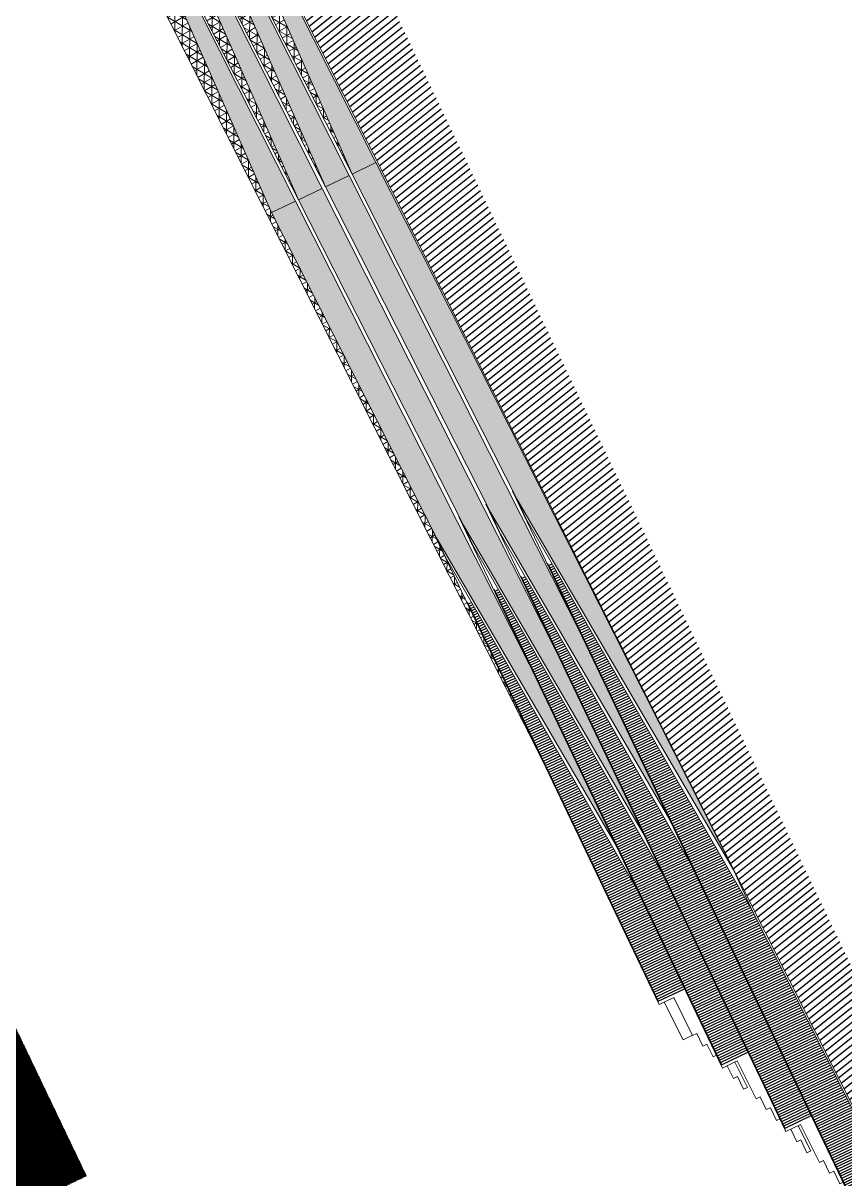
# Model space of a CAD drawing. Header units: metres. Extents: x 678805 to 1359287, y 2747329 to 5497370.
# Drawn here: x 679490.3 to 679516.51, y 2747433.82 to 2747470.69 of the extents above; entities that cross this region are included whole.
import ezdxf

# ---------------------------------------------------------------- set-up
doc = ezdxf.new("R2010")
doc.units = ezdxf.units.M
doc.layers.add('02-L-Waterfeatures 01', color=7, linetype='Continuous', true_color=0x4da6ff)
doc.layers.add('XREF_MON_WATERFEATURE$0$02-L-Perfils', color=8, linetype='Continuous')
doc.layers.add('XREF_MON_WATERFEATURE$0$02-L-Waterfeatures 02', color=152, linetype='Continuous')
for name, color, linetype, lineweight, true_color in [('XREF_MON_WATERFEATURE$0$02-L-projecció', 7, 'Continuous', 5, 0x636363), ('XREF_MON_WATERFEATURE$0$02-L-projecció 2', 7, 'Continuous', 5, 0x636363), ('XREF_MON_WATERFEATURE$0$03-TR-Paviment_06_Concrete Slab in situ', 7, 'Continuous', 9, 0xeee7dd), ('XREF_MON_WATERFEATURE$0$03-TR-Paviment_07_Precast irregular Concrete Blocks', 7, 'Continuous', 5, 0xd9a6ac)]:
    doc.layers.add(name, color=color, linetype=linetype, lineweight=lineweight, true_color=true_color)
doc.layers.add('XREF_MON_WATERFEATURE$0$02-L-seccionat', color=6, linetype='Continuous', lineweight=5)
doc.layers.add('XREF_MON_WATERFEATURE$0$3-TR terra compactada', color=45, linetype='Continuous', lineweight=0)

# ---------------------------------------------------------------- blocks, each defined once
blk = doc.blocks.new('XREF_MON_WATERFEATURE$0$View P3')
at = {"layer": 'XREF_MON_WATERFEATURE$0$3-TR terra compactada'}
h = blk.add_hatch(dxfattribs=at)
h.set_pattern_fill('LINE', color=256, scale=0.007499999999999993, angle=-115.5575462493651, style=0)
h.set_pattern_definition([(244.4424537506349, (0, 0), (0.02148250488437958, -0.01027312708685177), [])])
h.paths.add_polyline_path([(33.4248187597841, -5.638298667035997), (33.42481875838712, -0.1896367226727307), (28.93739090207964, -0.2614927883259952), (28.93739993590862, -1.000565177295357), (26.21110249822959, -1.000591947464272), (26.21110249822959, -1.651717793662101), (20.74110249662772, -1.651717793662101), (20.74110249662772, -2.302507082698867), (15.27390249632299, -2.302507082931697), (15.27390249632299, -2.874289605300874), (9.8067024955526, -2.874289605068043), (9.80670249601826, -3.413715920876712), (9.806702496483922, -3.446072121150792), (3.53409162349999, -3.446072127204388), (3.534091622568667, -3.096072127111256), (4.285132287070155, -3.096072127576917), (4.285132286138833, -1.800471624359488), (3.985760098788887, -1.800471624359488), (2.185761064756662, -2.371778391767293), (2.185761065222323, -3.004299982450902), (1.234718102961779, -3.004299982450902), (1.234718103893101, -2.475620665121824), (0.8597663398832083, -2.475620665121824), (-0.9858305351808667, -2.439915189519525), (-0.9858305337838829, -5.63829866820015)])
blk = doc.blocks.new('XREF_MON_WATERFEATURE$0$View WaterFalls')
at = {"layer": 'XREF_MON_WATERFEATURE$0$02-L-Perfils'}
h = blk.add_hatch(dxfattribs=at)
h.set_pattern_fill('ANSI31', color=256, scale=1.499999999999999, angle=-63.79977237260678)
h.set_pattern_definition([(103.0980872746869, (-214.3782868743874, -11.06365191051736), (-0.1826219124594841, -0.042491023636064), [])])
h.paths.add_polyline_path([(85.25782750966027, -10.38502138759941), (7.729999462608248, -11.95838320627809), (7.4329127012752, -11.95838182955049), (-1.790408056695014, -11.98089294624515), (-1.79040805529803, -13.72288236394525), (85.25782751012594, -13.7228823620826)])
at = {"layer": 'XREF_MON_WATERFEATURE$0$02-L-Waterfeatures 02'}
h = blk.add_hatch(dxfattribs=at)
h.set_pattern_fill('ANSI31', color=256, scale=0.02499999999999997, angle=-63.27604261042103)
h.set_pattern_definition([(90, (25.41966542834416, -23.25243797199801), (-0.07937499999999995, -6.938893903907228e-18), [])])
h.paths.add_polyline_path([(19.52938963053748, -7.681219625752419), (19.52938963100314, -8.61121963430196), (23.05827855831012, -8.61121963430196), (33.65015996620059, -7.793853170936927), (33.65015996759757, -7.681219634134322)])
h = blk.add_hatch(dxfattribs=at)
h.set_pattern_fill('ANSI31', color=256, scale=0.02499999999999997, angle=-63.27604261042103)
h.set_pattern_definition([(90, (25.41966542834416, -24.20243797311559), (-0.07937499999999995, -6.938893903907228e-18), [])])
h.paths.add_polyline_path([(16.82954476494342, -8.631219625473022), (16.82954476447776, -9.561219634022564), (23.05827855691314, -9.561219634953886), (33.65015996759757, -8.743853171588853), (33.65015996713191, -8.631219634786248)])
h = blk.add_hatch(dxfattribs=at)
h.set_pattern_fill('ANSI31', color=152, scale=0.02499999999999997, angle=-63.27604261042103)
h.set_pattern_definition([(90, (25.41966539388523, -25.15243797237054), (-0.07937499999999995, -6.938893903907228e-18), [])])
h.paths.add_polyline_path([(14.12966176168993, -9.581219624262303), (14.12966176308692, -10.51121963281184), (23.05827852478251, -10.51121963514015), (33.65015993453562, -9.693853171775118), (33.65015993406996, -9.581219634739682)])
h = blk.add_hatch(dxfattribs=at)
h.set_pattern_fill('ANSI31', color=256, scale=0.02499999999999997, angle=-63.27604261042103)
h.set_pattern_definition([(90, (25.4196654278785, -26.1024379725568), (-0.07937499999999995, -6.938893903907228e-18), [])])
h.paths.add_polyline_path([(11.42981695616618, -10.53121962654404), (11.42981695802882, -11.83229214930907), (20.85532560572028, -11.63121963455342), (33.65015996666625, -10.64385317219421), (33.65015996666625, -10.53121963469312)])
at = {"layer": 'XREF_MON_WATERFEATURE$0$03-TR-Paviment_06_Concrete Slab in situ', "linetype": 'Continuous'}
h = blk.add_hatch(color=256, dxfattribs=at)
h.dxf.hatch_style = 1
h.paths.add_polyline_path([(47.55586495203897, -9.311219634488225), (47.55586495157331, -10.15121963480487), (63.68493084516376, -9.8212196349632)])
h.paths.add_polyline_path([(47.5558649674058, -8.361219634534791), (47.55586496694013, -9.20121963461861), (63.68493086006492, -8.871219634544104)])
h.paths.add_polyline_path([(63.68493087776005, -7.92121963435784), (47.5558649841696, -7.411219633650035), (47.5558649841696, -8.251219633966684)])
h.paths.add_polyline_path([(47.55586495064199, -10.62121963500977), (34.82420291239396, -10.6212196352426), (22.28158365888521, -11.65121963527054), (47.55586495110765, -11.10121963499114)])
h.paths.add_polyline_path([(47.55586495017633, -10.26121963514015), (35.92015993455425, -10.53121963515878), (34.82420291239396, -10.6212196352426), (47.55586495064199, -10.62121963500977)])
h.paths.add_polyline_path([(63.6849308446981, -10.77121963491663), (58.9410879467614, -10.6212196352426), (47.55586495064199, -10.62121963500977), (47.55586495110765, -11.10121963499114)])
h.paths.add_polyline_path([(47.55586495017633, -10.26121963514015), (47.55586495064199, -10.62121963500977), (58.9410879467614, -10.6212196352426)])
h.paths.add_polyline_path([(47.55586495157331, -10.15121963480487), (47.55586495203897, -9.311219634488225), (35.92015993408859, -9.581219634972513), (24.59527070308104, -10.51121963490732), (31.01269900985062, -10.51121963514015)])
h.paths.add_polyline_path([(47.5558649674058, -8.361219634767622), (35.92015994945541, -8.631219634786248), (24.59527071984485, -9.561219634488225), (31.01269901543856, -9.561219634721056), (47.55586496694013, -9.20121963461861)])
h.paths.add_polyline_path([(47.5558649841696, -7.411219633650035), (35.92015996575356, -7.681219634134322), (24.59527073940262, -8.61121963430196), (31.01269903732464, -8.611219634534791), (47.5558649841696, -8.251219633966684)])
at = {"layer": 'XREF_MON_WATERFEATURE$0$03-TR-Paviment_07_Precast irregular Concrete Blocks', "linetype": 'Continuous'}
h = blk.add_hatch(dxfattribs=at)
h.set_pattern_fill('NET3', color=256, scale=0.07499999999999998, angle=94)
h.set_pattern_definition([(93.99999999999999, (4.656612873077393e-10, 0), (-0.2375449394681206, -0.01661076031031987), []), (154, (4.656612873077393e-10, 0), (-0.1043871293291491, -0.2140253322749891), []), (214, (4.656612873077393e-10, 0), (0.1331578101389715, -0.1974145719646693), [])])
h.paths.add_polyline_path([(63.68493086006492, -9.821219634730369), (47.55586495250463, -10.26121963514015), (58.9410879467614, -10.6212196352426), (63.68493084749207, -10.6212196352426)])
h.paths.add_polyline_path([(63.68493084749207, -10.6212196352426), (58.9410879467614, -10.6212196352426), (63.6849308446981, -10.77121963491663)])
h.paths.add_polyline_path([(73.01319856429473, -6.714208662044257), (63.68493089359254, -6.910590849816799), (63.6849308940582, -7.921219634823501), (63.68493087636307, -8.871219633612782), (63.68493086006492, -9.821219634730369), (63.68493084749207, -10.6212196352426), (73.01319856382906, -10.62121963547543)])
h.paths.add_polyline_path([(63.68493087636307, -8.871219633845612), (47.55586496787146, -9.311219634953886), (63.68493086053059, -9.821219635661691)])
h.paths.add_polyline_path([(63.6849308940582, -7.921219633892179), (47.55586495948955, -8.36121963430196), (63.68493086053059, -8.871219634544104), (63.68493087636307, -8.871219633845612)])
h.paths.add_polyline_path([(63.68493089359254, -6.910590849816799), (28.02962885657325, -7.661219634115696), (36.22015996649861, -7.661219634115696), (35.2393123684451, -7.671219633892179), (35.92015996575356, -7.681219634134322), (47.55586498882622, -7.411219633650035), (63.68493087776005, -7.92121963435784), (63.6849308940582, -7.921219633892179)])
at = {"layer": 'XREF_MON_WATERFEATURE$0$02-L-projecció'}
for points in [[(22.28158365888521, -11.65121963527054), (35.92015993455425, -10.53121963515878), (47.55586495017633, -10.26121963514015)], [(47.55586495017633, -10.26121963514015), (47.55586495110765, -11.10121963499114)], [(47.55586495250463, -10.26121963514015), (63.6849308446981, -10.77121963491663)], [(36.22015993436798, -10.51121963514015), (11.32981695793569, -10.51121963444166), (11.32981695793569, -11.03120687464252)], [(33.65015993919224, -10.51121963514015), (33.65015994105488, -10.53121963446029), (11.42981695756316, -10.53121963515878), (11.42981695849448, -10.51121963514015)], [(20.85532560572028, -11.63121963455342), (35.23931233631447, -10.52121963538229)], [(35.23931233631447, -10.52121963445097), (36.22015993390232, -10.51121963514015)], [(35.23931233631447, -10.52121963445097), (35.92015993455425, -10.53121963515878)], [(63.6849308446981, -10.77121963491663), (47.55586495110765, -11.10121963499114)], [(47.55586495110765, -11.10121963499114), (22.28158365888521, -11.65121963527054)], [(20.85532560572028, -11.63121963455342), (7.729999016504735, -11.91121963481419)], [(22.28158365888521, -11.65121963527054), (20.85532560572028, -11.63121963478625)]]:
    blk.add_lwpolyline(points, dxfattribs=at)
at = {"layer": 'XREF_MON_WATERFEATURE$0$02-L-projecció 2', "color": 252, "true_color": 0x939598}
for points in [[(73.01319856429473, -6.714208662044257), (28.02962885657325, -7.661219634115696)], [(36.22015996649861, -7.661219634115696), (19.42938962951303, -7.661219634115696), (19.42938963137567, -8.181206873152405)], [(33.65015996573493, -7.661219633650035), (33.65015996759757, -7.681219634134322), (19.52938963053748, -7.681219625752419), (19.52938963100314, -7.661219625733793)], [(23.05827855831012, -8.61121963430196), (35.23931236937642, -7.67121963435784)], [(24.59527073800564, -8.61121963430196), (35.92015996575356, -7.681219634134322), (47.5558649841696, -7.411219633650035)], [(35.92015996575356, -7.681219634134322), (35.2393123684451, -7.671219633892179), (36.22015996649861, -7.661219634115696)], [(47.5558649841696, -7.411219633650035), (47.5558649841696, -8.251219633966684)], [(47.55586498463526, -7.411219633650035), (63.68493087776005, -7.92121963435784)], [(19.42938962997869, -7.842275094240904), (18.07938982034102, -7.870695796329528)], [(18.08428851654753, -8.201147010549903), (18.07938981847838, -7.870695796329528)], [(63.68493087776005, -7.92121963435784), (47.5558649841696, -8.251219633966684)], [(47.55586498370394, -8.361219633603469), (63.68493087776005, -7.92121963435784)], [(18.07939119031653, -8.346219629514962), (17.62939119013026, -8.346223881933838), (17.62939255964011, -8.491223882418126), (17.17939256085083, -8.49122813437134), (17.17939369520172, -8.611219631042331)], [(18.07938982034102, -8.20121963089332), (19.42938963044435, -8.181206873618066)], [(18.07939118752256, -8.346219630446285), (18.0793898194097, -8.20121963089332)], [(24.59527072217315, -9.561219634488225), (35.92015994945541, -8.631219634786248), (47.55586496833712, -8.361219634767622)], [(47.5558649841696, -8.251219633966684), (31.01269904710352, -8.61121963430196)], [(47.55586496694013, -8.36121963430196), (47.55586496694013, -9.20121963461861)], [(47.55586496926844, -8.361219634767622), (63.68493086006492, -8.871219634544104)], [(16.72954506706446, -8.781232764013112), (16.27939530042931, -8.781236638315022), (16.27939667087048, -8.926236638100818), (15.8293966720812, -8.926240891451016), (15.82939794566482, -9.061223342549056)], [(36.22015995020047, -8.611219634767622), (16.72954476671293, -8.6112196338363), (16.72954476485029, -9.13120687380433)], [(33.65015994943678, -8.61121963430196), (33.65015994990245, -8.631219634786248), (16.82954476494342, -8.631219630595297), (16.82954476540908, -8.611219631042331)], [(23.05827854108065, -9.561219634488225), (35.23931235214695, -8.621219634078443)], [(35.92015994945541, -8.631219634320587), (35.23931235214695, -8.621219634078443), (36.22015995020047, -8.611219634767622)], [(15.37950652465224, -9.151219634804875), (16.72950633661821, -9.131206877995282)], [(15.37950789509341, -9.29621963435784), (15.37950652465224, -9.151219634804875)], [(16.72954506613314, -9.04202068131417), (15.82939794566482, -9.061223342549056)], [(47.55586496694013, -9.20121963461861), (31.0126990317367, -9.561219634488225)], [(63.68493086006492, -8.871219634544104), (47.55586496694013, -9.20121963461861)], [(47.55586496880278, -9.311219634953886), (63.68493086053059, -8.871219634311274)], [(15.37950789509341, -9.29621963435784), (14.92950789630413, -9.296223886776716), (14.92950926581398, -9.44122388632968), (14.47950926562771, -9.441228138748556), (14.47951040184125, -9.561219634488225)], [(14.02966177416965, -9.731232767924666), (13.5795120075345, -9.731236642459407), (13.57951337704435, -9.876236642245203), (13.12951337872073, -9.87624089512974), (13.12951465277001, -10.01122334669344)], [(14.02966177277267, -9.992020686157048), (13.12951465277001, -10.01122334669344)]]:
    blk.add_lwpolyline(points, dxfattribs=at)
at = {"layer": 'XREF_MON_WATERFEATURE$0$02-L-projecció 2'}
for points in [[(36.22015993436798, -9.561219634953886), (14.02966177277267, -9.561219634488225), (14.02966177277267, -10.08120687445626)], [(33.6501599336043, -9.561219634488225), (33.65015993406996, -9.581219634506851), (14.12966177193448, -9.581219631247222), (14.12966177379712, -9.561219630762935)], [(23.05827852478251, -10.51121963514015), (35.23931233584881, -9.57121963519603)], [(24.59527070634067, -10.51121963467449), (35.92015993408859, -9.581219634972513), (47.55586495203897, -9.311219634488225)], [(35.23931233584881, -9.57121963519603), (36.22015993250534, -9.561219634721056)], [(35.92015993408859, -9.581219634972513), (35.23931233584881, -9.57121963519603)], [(47.55586495203897, -9.311219634488225), (47.55586495157331, -10.15121963480487)], [(47.55586495203897, -9.311219634022564), (63.68493084516376, -9.8212196349632)], [(63.68493084516376, -9.8212196349632), (47.55586495157331, -10.15121963480487)], [(47.55586495250463, -10.26121963514015), (63.68493084516376, -9.8212196349632)], [(12.67966308165342, -10.2462196345441), (12.22966308286414, -10.24622388649732), (12.22966445283964, -10.39122388628311), (11.77966445172206, -10.39122813893482), (11.77966558653861, -10.51121963514015)], [(12.67966171028093, -10.10121963499114), (14.02966152317822, -10.08120687818155)], [(12.67966307885945, -10.24621963477693), (12.67966171028093, -10.10121963499114)], [(47.55586495157331, -10.15121963480487), (31.01269901590422, -10.51121963490732)]]:
    blk.add_lwpolyline(points, dxfattribs=at)
at = {"layer": 'XREF_MON_WATERFEATURE$0$02-L-seccionat'}
blk.add_lwpolyline([(7.729999463073909, -11.95838320627809), (85.25782750966027, -10.38502138759941)], dxfattribs=at)
blk = doc.blocks.new('XREF_MON_WATERFEATURE$0$General Section WaterFalls')
at = {"layer": 'XREF_MON_WATERFEATURE$0$3-TR terra compactada'}
h = blk.add_hatch(dxfattribs=at)
h.set_pattern_fill('LINE', color=256, scale=0.007499999999999998)
h.set_pattern_definition([(359.9999999999999, (-1.593222050461918, -1.450000001117587), (3.469446951953614e-18, 0.0238125), [])])
edge = h.paths.add_edge_path(flags=16)
edge.add_arc((87.91270721703768, -34.89102650922723), 0.03000000000000113, 0, 360)
h.paths.add_polyline_path([(60.86794612370431, -34.06345526850782), (60.86794612370431, -34.8165326055605), (77.28848761087283, -34.81653260439634), (77.28848760994151, -35.96653260430321), (94.02980208816007, -35.96653260337189), (94.02346620196477, -34.53352967253886), (88.77741158520803, -34.42881766473874), (88.7764219455421, -34.4783984052483), (88.67512278445065, -34.8564527768176), (84.06023222394288, -34.76436978625134), (83.96552849235013, -34.41241660504602), (83.95774579746649, -34.38224918977357), (83.95875280490145, -34.33179827523418), (79.98875382728875, -34.25026744417846), (79.98875382775441, -35.78771875007078), (77.43852502759546, -35.78771875007078), (77.43852502852678, -35.43748732609674), (78.61814005719498, -35.43770227907225), (78.05505687510595, -33.4629564518109), (67.10211191978306, -33.3788115279749), (67.01179703883827, -33.17811179091223), (66.85097349714488, -33.17687627975829), (63.56725041614845, -33.15126436809078), (63.56725041707978, -34.70336046814919), (61.01713174395263, -34.70336046768352), (61.01713174441829, -34.35336060426198), (62.10765844490379, -34.35336060402915), (61.58575402200222, -32.50950451311655), (50.6815704330802, -32.42573419259861), (50.59114177431911, -32.2250335814897), (50.42511908290908, -32.2237581287045), (47.14811543934047, -32.19819437991828), (47.14721526950598, -33.38156245509163), (44.99754665372893, -33.38156245509163), (44.99754665279761, -33.03156259073876), (45.56926759378985, -33.03156259120442), (45.14311256445944, -31.55625739693642), (34.2616229839623, -31.47266142093576), (34.17091776337475, -31.2719586850144), (34.00475173024461, -31.27068213094026), (30.72633214015514, -31.24511096207425), (30.72633214108646, -32.37863686797209), (28.57621343620121, -32.37863686820492), (28.57621343526989, -32.02863700361922), (29.14793437626213, -32.02863700361922), (28.72177934786305, -30.55333180958405), (17.8412764519453, -30.4697434140835), (17.68143947003409, -31.50181839196011), (28.27606689184904, -31.50181839149445), (28.27606689091772, -32.61037793336436), (44.44740463607013, -32.61037793196738), (44.44740463700145, -34.06345526920632)])
blk = doc.blocks.new('XREF_MON_WATERFEATURE')
for name, p, rotation in [('XREF_MON_WATERFEATURE$0$View WaterFalls', (679512.0547337158, 2747418.546833849), 115.5575828884027), ('XREF_MON_WATERFEATURE$0$General Section WaterFalls', (679521.7318272466, 2747398.310749386), 115.5575828871378), ('XREF_MON_WATERFEATURE$0$View P3', (679486.810897724, 2747432.366190542), 115.5575828872439)]:
    blk.add_blockref(name, p, dxfattribs=dict(rotation=rotation))

msp = doc.modelspace()

# ---------------------------------------------------------------- block references
at = {"layer": '02-L-Waterfeatures 01', "color": 18, "true_color": 0x000000}
msp.add_blockref('XREF_MON_WATERFEATURE', (0, 0), dxfattribs=at)

doc.saveas('drawing.dxf')
